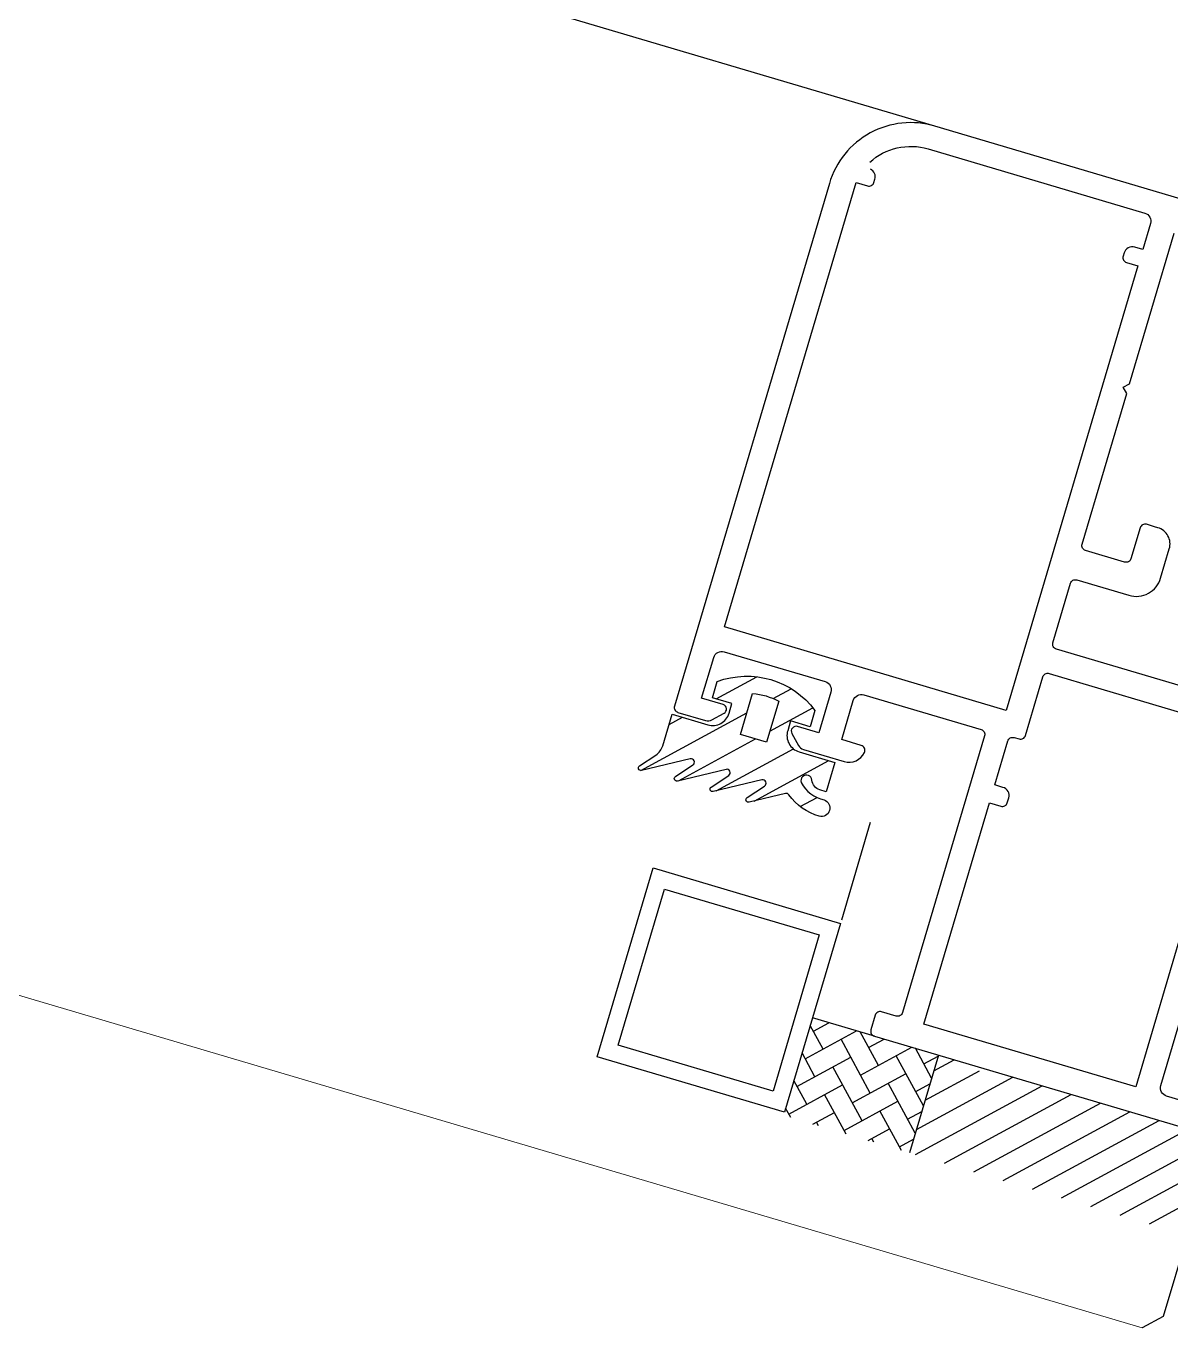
# Model space of a CAD drawing. Header units: millimetres. Extents: x 62878 to 70819, y -67946 to -61850.
# Drawn here: x 66564.2 to 66570.94, y -66887.55 to -66879.88 of the extents above; entities that cross this region are included whole.
import ezdxf

# ---------------------------------------------------------------- set-up
doc = ezdxf.new("R2010")
doc.units = ezdxf.units.MM
doc.linetypes.add('HIDDEN', pattern=[0.375, 0.25, -0.125])
doc.layers.add('DOGRAMA', color=171, linetype='Continuous', lineweight=0)
doc.layers.add('PREKAST CEP.KAP-yeni', color=61, linetype='Continuous', lineweight=20)

msp = doc.modelspace()

# ---------------------------------------------------------------- hatches: boundary and pattern name
at = {"layer": 'DOGRAMA', "lineweight": -2}
h = msp.add_hatch(dxfattribs=at)
h.set_pattern_fill('ANSI31', color=256, scale=0.0005, angle=343.50578, style=0)
h.set_pattern_definition([(28.50199, (66662.23238, -66899.29461), (-0.0757538, 0.13950959), [])])
edge = h.paths.add_edge_path(flags=16)
edge.add_arc((66568.4414, -66884.2101), 0.4, 61.96503, 85.03895, ccw=False)
edge.add_line((66568.6294, -66883.857), (66568.5579, -66884.0985))
edge.add_line((66568.5579, -66884.0985), (66568.4045, -66884.0531))
edge.add_line((66568.4045, -66884.0531), (66568.476, -66883.8116))
edge = h.paths.add_edge_path()
edge.add_arc((66568.4414, -66884.2101), 0.5, 36.63209, 110.37189, ccw=False)
edge.add_line((66568.8427, -66883.9117), (66568.8143, -66884.0076))
edge.add_line((66568.8143, -66884.0076), (66568.6992, -66883.9735))
edge.add_line((66568.6992, -66883.9735), (66568.6822, -66884.0311))
edge.add_arc((66568.7781, -66884.0595), 0.1, 163.50199, 253.50199)
edge.add_line((66568.7497, -66884.1553), (66568.9606, -66884.2178))
edge.add_line((66568.9606, -66884.2178), (66568.9095, -66884.3904))
edge.add_line((66568.9095, -66884.3904), (66568.8716, -66884.3792))
edge.add_arc((66568.8901, -66884.3169), 0.065, 185.09265, 253.50199, ccw=False)
edge.add_arc((66568.7928, -66884.3255), 0.0327, 5.09265, 198.93227)
edge.add_arc((66568.9385, -66884.2439), 0.1993, 207.58577, 257.85168)
edge.add_arc((66568.8811, -66884.4863), 0.05, -105.52585, 71.98738, ccw=False)
edge.add_arc((66568.9544, -66884.223), 0.3233, 215.11633, 254.44264, ccw=False)
edge.add_arc((66568.6735, -66884.4205), 0.02, 35.11633, 103.50199)
edge.add_line((66568.6689, -66884.401), (66568.4549, -66884.4524))
edge.add_arc((66568.4514, -66884.4378), 0.015, 123.50199, 283.50199, ccw=False)
edge.add_line((66568.4431, -66884.4253), (66568.5458, -66884.3573))
edge.add_arc((66568.5348, -66884.3407), 0.02, 303.50199, 463.50199)
edge.add_line((66568.5301, -66884.3212), (66568.244, -66884.3899))
edge.add_arc((66568.2405, -66884.3753), 0.015, 123.50199, 283.50199, ccw=False)
edge.add_line((66568.2322, -66884.3628), (66568.3349, -66884.2949))
edge.add_arc((66568.3238, -66884.2782), 0.02, 303.50199, 463.50199)
edge.add_line((66568.3192, -66884.2587), (66568.033, -66884.3274))
edge.add_arc((66568.0295, -66884.3129), 0.015, 123.50199, 283.50199, ccw=False)
edge.add_line((66568.0213, -66884.3003), (66568.1239, -66884.2324))
edge.add_arc((66568.1129, -66884.2157), 0.02, 303.50199, 463.50199)
edge.add_line((66568.1082, -66884.1963), (66567.8221, -66884.265))
edge.add_arc((66567.8186, -66884.2504), 0.015, 123.50199, 283.50199, ccw=False)
edge.add_line((66567.8103, -66884.2379), (66567.9061, -66884.1745))
edge.add_arc((66567.8509, -66884.0911), 0.1, 303.50199, 343.50199)
edge.add_line((66567.9468, -66884.1195), (66568.0018, -66883.9338))
edge.add_line((66568.0018, -66883.9338), (66568.2127, -66883.9963))
edge.add_arc((66568.2411, -66883.9004), 0.1, 253.50199, 343.50199)
edge.add_line((66568.337, -66883.9288), (66568.354, -66883.8713))
edge.add_line((66568.354, -66883.8713), (66568.239, -66883.8372))
edge.add_line((66568.239, -66883.8372), (66568.2674, -66883.7413))
h = msp.add_hatch(dxfattribs=at)
h.set_pattern_fill('AR-HBONE', color=256, scale=0.0003, angle=343.50578, style=0)
h.set_pattern_definition([(118.50199, (66781.20425, -66911.2659), (0.04819335, 0.16271878), [0.36, -0.12]), (28.50199, (66781.14698, -66911.16045), (0.04819335, 0.16271878), [0.36, -0.12])])
h.paths.add_polyline_path([(66569.0677, -66885.7931), (66568.828, -66885.7221), (66568.6576, -66886.2974), (66569.3992, -66886.517), (66569.5696, -66885.9417)])
h = msp.add_hatch(dxfattribs=at)
h.set_pattern_fill('ANSI31', color=256, scale=0.0004, angle=343.50578, style=0)
h.set_pattern_definition([(28.50199, (66642.76814, -66893.52977), (-0.06060304, 0.11160767), [])])
edge = h.paths.add_edge_path()
edge.add_ellipse((66569.8347, -66886.0203), major_axis=(0.0195, 0.0194), ratio=1, start_angle=208.53767, end_angle=298.53767)
edge.add_line((66569.8611, -66886.0281), (66571.11, -66886.398))
edge.add_ellipse((66572.0345, -66886.8185), major_axis=(0.7187, 0.7178), ratio=1, start_angle=110.57654, end_angle=145.42343)
edge.add_line((66571.0355, -66887.0017), (66569.6643, -66886.5956))
edge.add_line((66569.6643, -66886.5956), (66569.8269, -66886.0466))
edge = h.paths.add_edge_path()
edge.add_line((66569.5696, -66885.9417), (66569.8084, -66886.0125))
edge.add_ellipse((66569.8347, -66886.0203), major_axis=(-0.0194, 0.0195), ratio=1, start_angle=28.53767, end_angle=118.53767)
edge.add_line((66569.8269, -66886.0466), (66569.6643, -66886.5956))
edge.add_line((66569.6643, -66886.5956), (66569.3992, -66886.517))
edge.add_line((66569.3992, -66886.517), (66569.5696, -66885.9417))

# ---------------------------------------------------------------- linework, layer by layer
at = {"layer": 'DOGRAMA', "linetype": 'HIDDEN', "lineweight": -2, "ltscale": 30}
msp.add_line((66569.549, -66880.4706), (66481.679, -66854.4561), dxfattribs=at)
at = {"layer": 'DOGRAMA', "lineweight": -2}
for p, q in [((66569.1687, -66884.5715), (66568.9983, -66885.1468)), ((66569.1923, -66885.83), (66568.828, -66885.7221)), ((66569.5696, -66885.9417), (66569.3992, -66886.517)), ((66569.5696, -66885.9417), (66569.3992, -66886.517)), ((66571.0355, -66887.0017), (66570.8935, -66887.4811)), ((66570.8935, -66887.4811), (66570.7692, -66887.5486))]:
    msp.add_line(p, q, dxfattribs=at)
at = {"layer": 'DOGRAMA', "lineweight": -2, "ltscale": 0.5}
for points in [[(66571.7351, -66881.1181), (66569.549, -66880.4706, 0.414214), (66568.9276, -66880.8081), (66568.016, -66883.8859, 0.414214), (66568.0362, -66883.9232), (66568.1985, -66883.9713, 0.19911), (66568.2366, -66883.9672), (66568.3075, -66883.9287, 0.668097), (66568.3021, -66883.8768), (66568.1758, -66883.8394), (66568.2468, -66883.5997, -0.414214), (66568.3089, -66883.5659), (66568.9034, -66883.742, -0.414214), (66568.9371, -66883.8041), (66568.8661, -66884.0438), (66568.7398, -66884.0064, 0.668097), (66568.7069, -66884.047), (66568.7454, -66884.118, 0.198962), (66568.7752, -66884.1421), (66569.0149, -66884.213, 0.372839), (66569.1341, -66884.159, 0.45685), (66569.1154, -66884.1177), (66569.0004, -66884.0836), (66569.0685, -66883.8535, -0.414214), (66569.1307, -66883.8197), (66569.821, -66884.0242, -0.414214), (66569.8413, -66884.0615), (66569.3585, -66885.6915, -0.414214), (66569.3212, -66885.7117), (66569.2349, -66885.6862, 0.414214), (66569.1976, -66885.7064), (66569.1721, -66885.7927, 0.414214), (66569.1923, -66885.83), (66571.1771, -66886.4178, 0.414214)], [(66569.1649, -66880.6836, -0.26214), (66569.5092, -66880.6049), (66570.7844, -66880.9826, -0.414214), (66570.8182, -66881.0447), (66570.7727, -66881.1981), (66570.7248, -66881.1839, 0.414214), (66570.6627, -66881.2177), (66570.657, -66881.2368, 0.414214), (66570.6772, -66881.2741), (66570.7443, -66881.294), (66569.9691, -66883.9116), (66568.3103, -66883.4203), (66569.0856, -66880.8027), (66569.1527, -66880.8226, 0.414214), (66569.19, -66880.8023), (66569.1957, -66880.7832, 0.361813), (66569.1704, -66880.7244)], [(66572.0089, -66884.0673), (66570.2638, -66883.5504, -0.414214), (66570.2435, -66883.5131), (66570.3472, -66883.1632, -0.414214), (66570.3845, -66883.1429), (66570.6913, -66883.2338, 0.414214), (66570.8777, -66883.1326), (66570.9288, -66882.96, 0.414214), (66570.8614, -66882.8357), (66570.8422, -66882.83), (66570.7942, -66882.8158, 0.414214), (66570.7569, -66882.8361), (66570.703, -66883.0182, -0.414214), (66570.6657, -66883.0385), (66570.4356, -66882.9703, -0.414214), (66570.4153, -66882.933), (66570.678, -66882.0461), (66570.6578, -66882.0088), (66570.6951, -66881.9886), (66570.9577, -66881.1017, -0.414214)], [(66571.1046, -66886.2399), (66570.9129, -66886.1831, -0.414214), (66570.8791, -66886.121), (66571.0694, -66885.4786, -0.414214)]]:
    msp.add_lwpolyline(points, format="xyb", dxfattribs=at)
at = {"layer": 'DOGRAMA', "lineweight": -2}
for points in [[(66568.2674, -66883.7413, -0.333333), (66568.8427, -66883.9117), (66568.8143, -66884.0076), (66568.6992, -66883.9735), (66568.6822, -66884.0311, 0.414214), (66568.7497, -66884.1553), (66568.9606, -66884.2178), (66568.9095, -66884.3904), (66568.8716, -66884.3792, -0.307685), (66568.8253, -66884.3226, 1.128702), (66568.7619, -66884.3362, 0.222912), (66568.8965, -66884.4387, -0.978531), (66568.8677, -66884.5345, -0.173298), (66568.6899, -66884.409, 0.307572), (66568.6689, -66884.401), (66568.4549, -66884.4524, -0.8391), (66568.4431, -66884.4253), (66568.5458, -66884.3573, 0.8391), (66568.5301, -66884.3212), (66568.244, -66884.3899, -0.8391), (66568.2322, -66884.3628), (66568.3349, -66884.2949, 0.8391), (66568.3192, -66884.2587), (66568.033, -66884.3274, -0.8391), (66568.0213, -66884.3003), (66568.1239, -66884.2324, 0.8391), (66568.1082, -66884.1963), (66567.8221, -66884.265, -0.8391), (66567.8103, -66884.2379), (66567.9061, -66884.1745, 0.176327), (66567.9468, -66884.1195), (66568.0018, -66883.9338), (66568.2127, -66883.9963, 0.414214), (66568.337, -66883.9288), (66568.354, -66883.8713), (66568.239, -66883.8372)], [(66568.476, -66883.8116, -0.101021), (66568.6294, -66883.857), (66568.5579, -66884.0985), (66568.4045, -66884.0531)], [(66568.476, -66883.8116, -0.101021), (66568.6294, -66883.857), (66568.5579, -66884.0985), (66568.4045, -66884.0531)]]:
    msp.add_lwpolyline(points, format="xyb", close=True, dxfattribs=at)
at = {"layer": 'DOGRAMA', "linetype": 'ByBlock', "lineweight": -2}
msp.add_lwpolyline([(66571.1169, -66884.8252), (66570.7307, -66886.1292), (66569.4842, -66885.76), (66569.8704, -66884.456), (66569.9375, -66884.4759, 0.414214), (66569.9748, -66884.4556), (66569.9833, -66884.4269, 0.414214), (66569.9496, -66884.3647), (66569.9017, -66884.3505), (66569.9783, -66884.0916, -0.414214), (66570.0156, -66884.0714), (66570.0444, -66884.0799, 0.414214), (66570.0817, -66884.0597), (66570.1839, -66883.7145, -0.414214), (66570.2212, -66883.6942), (66571.4389, -66884.0549, -0.414214)], format="xyb", dxfattribs=at)
at = {"layer": 'DOGRAMA', "lineweight": -2}
for points in [[(66568.6632, -66886.2782), (66567.5606, -66885.9516), (66567.89, -66884.8394), (66568.9927, -66885.166)], [(66568.5958, -66886.1539), (66567.6849, -66885.8841), (66567.9575, -66884.9637), (66568.8684, -66885.2334)]]:
    msp.add_lwpolyline(points, close=True, dxfattribs=at)
at = {"layer": 'PREKAST CEP.KAP-yeni'}
msp.add_line((66570.7692, -66887.5486), (66547.7232, -66880.7229), dxfattribs=at)

doc.saveas('drawing.dxf')
